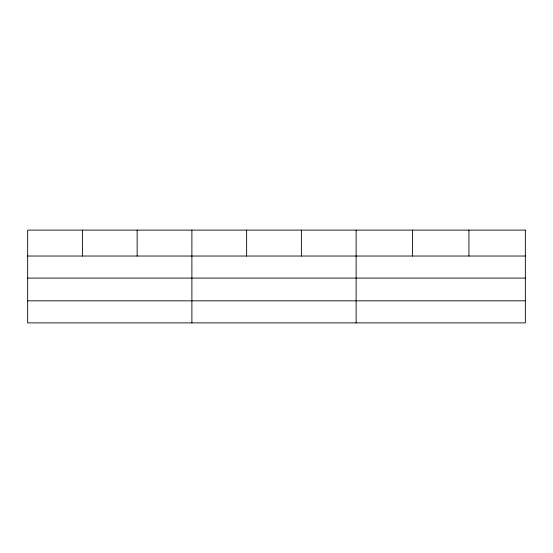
<?xml version="1.0" encoding="UTF-8"?>
<svg xmlns="http://www.w3.org/2000/svg" width="553" height="553" viewBox="0 0 553 553"><rect width="100%" height="100%" fill="white"/><g stroke="black" fill="none" stroke-linecap="round" stroke-linejoin="round"><path stroke-width="0.83" d="M27.65 256.032L525.35 256.032M27.65 278.09L525.35 278.09M27.65 300.825L525.35 300.825M468.944 230.11L468.944 256.032M412.538 230.11L412.538 256.032M356.132 230.11L356.132 322.89M301.385 230.11L301.385 256.032M246.638 230.11L246.638 256.032M191.891 230.11L191.891 322.89M137.144 230.11L137.144 256.032M82.397 230.11L82.397 256.032M525.35 230.11L27.65 230.11L27.65 322.89L525.35 322.89L525.35 230.11"/></g></svg>
